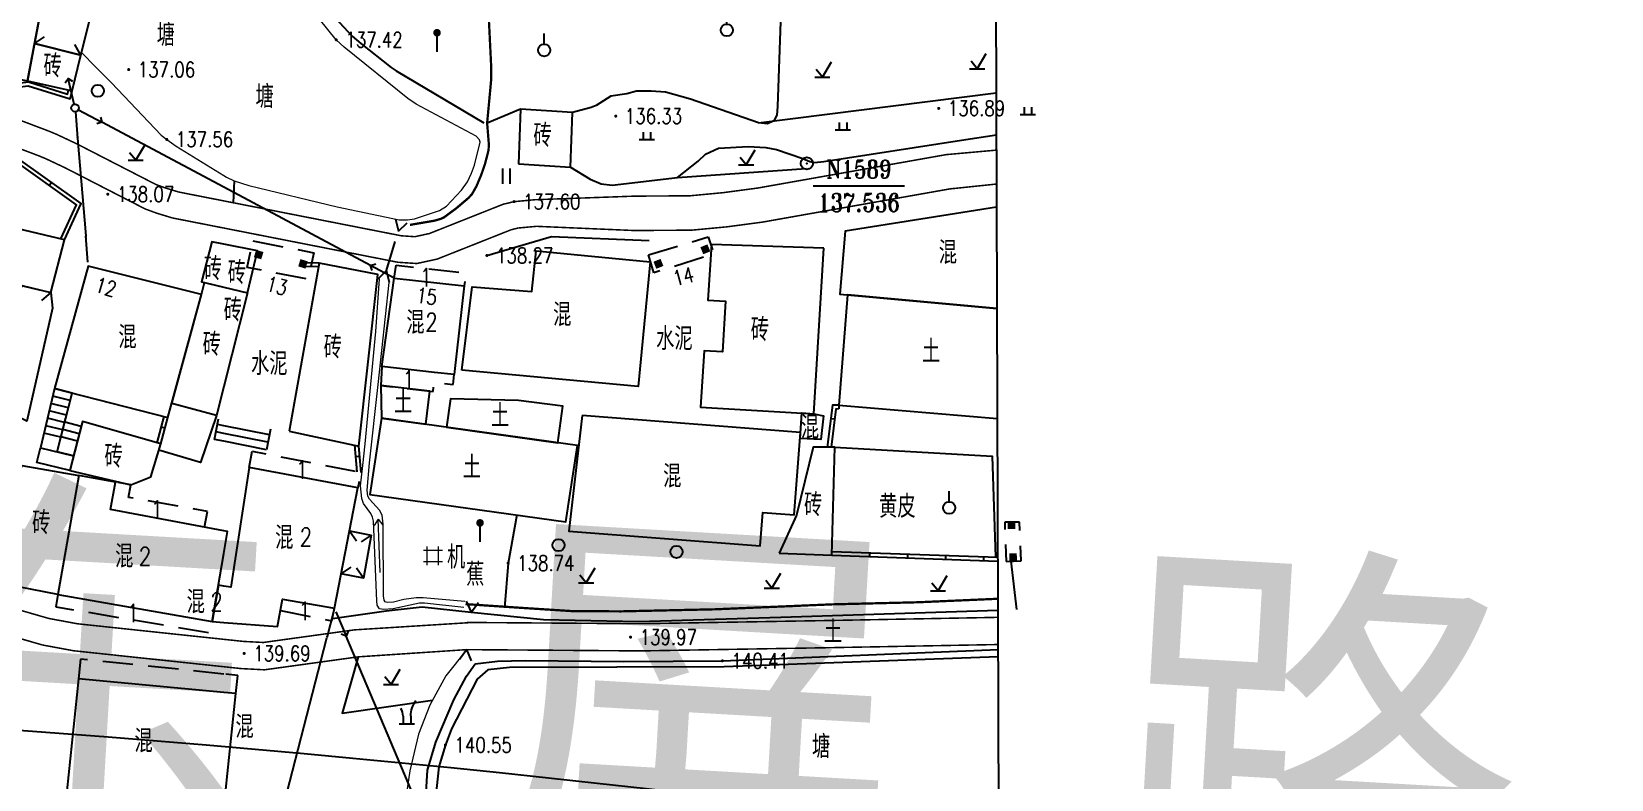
# Model space of a CAD drawing. Extents: x 529262 to 576451, y 2694391 to 2717535.
# Drawn here: x 567352.4 to 567456.3, y 2709420.7 to 2709469.9 of the extents above; entities that cross this region are included whole.
import ezdxf
from ezdxf.enums import TextEntityAlignment as Align
from ezdxf.xclip import XClip

# ---------------------------------------------------------------- set-up
doc = ezdxf.new("R2010")
doc.units = 0
doc.header["$XCLIPFRAME"] = 0
doc.linetypes.add('X2', pattern=[10, 8, -2])
doc.linetypes.add('X5', pattern=[3, 2, -1])
for name, color, linetype in [('DLSS', 4, 'Continuous'), ('DMTZ', 8, 'Continuous'), ('GCD', 8, 'Continuous'), ('GXYZ', 8, 'Continuous'), ('JMD', 8, 'Continuous'), ('KZD', 8, 'Continuous'), ('PP-COM', 7, 'Continuous'), ('RD-中线', 40, 'Continuous'), ('RD-红线', 7, 'Continuous'), ('ZBTZ', 8, 'Continuous'), ('ZJ', 7, 'Continuous'), ('路名', 7, 'Continuous')]:
    doc.layers.add(name, color=color, linetype=linetype)
doc.layers.add('SXSS', color=5, linetype='Continuous', lineweight=0)
doc.styles.add('HZ', font='rs.shx', dxfattribs={"width": 0.8, "bigfont": 'hztxt.shx'})
doc.styles.add('romant', font='romant.shx', dxfattribs={"width": 0.8})
doc.styles.add('宋体', font='', dxfattribs={"width": 0.75})
doc.styles.get('宋体').set_extended_font_data('SimSun')
doc.linetypes.add('10421', pattern='A,2,[150,AAA.SHX,S=0.5,R=0,X=0,Y=0.5],1e-11', length=2)
doc.linetypes.add('10422', pattern='A,0.75,[150,AAA.SHX,S=0.5,R=0,X=0,Y=0.5],1.5,[177,AAA.SHX,S=1,R=0,X=0,Y=0.4],0.75', length=3)
doc.linetypes.add('1161', pattern='A,0,[149,AAA.SHX,S=0.15,R=0,X=0,Y=0],-1.6', length=1.6)
doc.linetypes.add('445', pattern='A,8,-0.5,[147,AAA.SHX,S=1,R=0,X=0,Y=0],-1.5', length=10)

# ---------------------------------------------------------------- blocks, each defined once
blk = doc.blocks.new('A$C19FD0107')
at = {"layer": 'RD-中线', "color": 8, "linetype": 'Continuous', "flags": 128}
for points in [[(-4490.73, 14139.44, 0), (-4490.29, 14139.42)], [(-3818.25, 14086.17, 0), (-3817.74, 14086.17)]]:
    blk.add_lwpolyline(points, format="xyb", dxfattribs=at)
at = {"layer": 'RD-红线', "color": 8}
blk.add_lwpolyline([(-3506.43, 15013.22, 0.051126), (-3711.6, 15035.87)], format="xyb", dxfattribs=at)
blk = doc.blocks.new('gc123')
at = {"color": 8}
for p, q in [((-1, 0), (1, 0)), ((0, 0), (-0.8, 1)), ((0, 0), (1.2, 2))]:
    blk.add_line(p, q, dxfattribs=at)
blk = doc.blocks.new('gc013c')
at = {"linetype": 'Continuous'}
blk.add_line((0.5, 0), (4, 0), dxfattribs=at)
at = {"linetype": 'Continuous', "const_width": 0.15, "flags": 128}
blk.add_lwpolyline([(3.775, 0, 1), (3.925, 0, 1)], format="xyb", close=True, dxfattribs=at)
blk = doc.blocks.new('gc170')
at = {"color": 8, "linetype": 'Continuous'}
blk.add_circle((0, 0), 0.5, dxfattribs=at)
blk = doc.blocks.new('gc013b')
at = {"linetype": 'Continuous'}
blk.add_line((0.5, 0), (4, 0), dxfattribs=at)
at = {"linetype": 'Continuous', "flags": 128}
blk.add_lwpolyline([(3.5, 0.5), (4, 0), (3.5, -0.5)], dxfattribs=at)
blk = doc.blocks.new('GC200')
at = {"linetype": 'Continuous', "const_width": 0.2, "flags": 128}
blk.add_lwpolyline([(-0.1, 0, 1), (0.1, 0, 1)], format="xyb", close=True, dxfattribs=at)
blk = doc.blocks.new('gc122')
at = {"color": 8}
blk.add_circle((0, 0), 0.8, dxfattribs=at)
blk = doc.blocks.new('gc210')
at = {"color": 8}
for p, q in [((-1, 0), (1, 0)), ((-0.5, 1), (-0.5, 0)), ((0.5, 1), (0.5, 0))]:
    blk.add_line(p, q, dxfattribs=at)
for centre, radius, start, end in [((3.4, 1.11), 2.91, 139.3312, 182.0887), ((-2.94, 0.81), 2.45, 4.3743, 29.0242)]:
    blk.add_arc(centre, radius, start, end, dxfattribs=at)
blk = doc.blocks.new('gc037')
for p, q in [((0, 0), (-1.39, 0.8)), ((-1.39, -0.8), (0, 0))]:
    blk.add_line(p, q)
blk = doc.blocks.new('gc165')
at = {"color": 8}
blk.add_line((0, 0), (0, 2), dxfattribs=at)
at = {"color": 8, "const_width": 0.5}
blk.add_lwpolyline([(-0.25, 2.5, 1), (0.25, 2.5, 1)], format="xyb", close=True, dxfattribs=at)
blk = doc.blocks.new('gc086')
at = {"color": 8}
for p, q in [((0, 0), (7, 0)), ((7, 0), (6.18, 0.57)), ((7, 0), (6.18, -0.57))]:
    blk.add_line(p, q, dxfattribs=at)
blk = doc.blocks.new('gc121')
at = {"color": 8}
for p, q in [((-0.5, -1), (-0.5, 1)), ((0.5, -1), (0.5, 1))]:
    blk.add_line(p, q, dxfattribs=at)
blk = doc.blocks.new('gc125')
at = {"color": 8}
blk.add_line((0, 0.8), (0, 2.2), dxfattribs=at)
blk.add_circle((0, 0), 0.8, dxfattribs=at)
blk = doc.blocks.new('gc119')
at = {"color": 8}
for p, q in [((-1, 0), (1, 0)), ((-0.5, 1), (-0.5, 0)), ((0.5, 1), (0.5, 0))]:
    blk.add_line(p, q, dxfattribs=at)
blk = doc.blocks.new('gc002')
at = {"color": 8, "const_width": 1}
blk.add_lwpolyline([(-0.5, 0), (0.5, 0)], dxfattribs=at)
blk = doc.blocks.new('gc146')
for p, q in [((-1.25, 0.75), (1.25, 0.75)), ((-0.75, -1.25), (-0.75, 1.25)), ((0.75, -1.25), (0.75, 1.25)), ((-1.25, -0.75), (1.25, -0.75))]:
    blk.add_line(p, q)
blk = doc.blocks.new('gc117')
at = {"color": 8}
blk.add_circle((0, 0), 0.8, dxfattribs=at)
blk.add_point((0, 0), dxfattribs=at)

msp = doc.modelspace()

# ---------------------------------------------------------------- linework, layer by layer
at = {"color": 8, "linetype": 'Continuous', "flags": 128}
msp.add_lwpolyline([(567209.956, 2709328.306), (567242.359, 2709376.873), (567237.386, 2709487.838), (567226.241, 2709566.338), (567250.471, 2709637.466), (567310.691, 2709648.291), (567365.176, 2709659.753), (567568.23, 2709904.38), (567652.452, 2709866.094), (567570.025, 2709683.533), (567490.632, 2709613.794), (567456.674, 2709542.126), (567415.71, 2709492.593), (567416.103, 2709370.575), (567398.267, 2709255.857), (567341.513, 2709220.051), (567319.6, 2709121.447), (567354.869, 2709007.157), (567377.977, 2708907.793), (567342.698, 2708646.362), (567189.906, 2708654.057), (567219.676, 2708986.987), (567146.446, 2709250.882)], dxfattribs=at)
at = {"layer": 'DLSS', "linetype": 'X2', "const_width": 0.1, "flags": 128}
for points, elevation in [([(567364.998, 2709458.727), (567362.037, 2709459.309), (567361.16, 2709459.577), (567360.541, 2709459.803), (567355.337, 2709462.479), (567354.024, 2709463.098), (567353.487, 2709463.322), (567349.474, 2709464.84), (567348.826, 2709464.999), (567348.228, 2709465.074), (567347.711, 2709465.1), (567341.229, 2709464.998), (567340.128, 2709464.959), (567338.998, 2709464.871), (567331.389, 2709463.911), (567329.793, 2709463.799), (567328.496, 2709463.84), (567322.114, 2709464.43), (567321.328, 2709464.542), (567320.81, 2709464.646), (567316.268, 2709466.351), (567315.499, 2709466.644), (567314.798, 2709466.968), (567309.669, 2709469.589)], 137.664), ([(567412.515, 2709461.772), (567400.092, 2709459.568), (567397.839, 2709459.268), (567395.658, 2709459.062), (567391.991, 2709459.038)], 137.599), ([(567415.808, 2709462.067), (567412.515, 2709461.772)], 136.663), ([(567391.991, 2709459.038), (567385.461, 2709458.803), (567384.082, 2709458.676), (567383.365, 2709458.502), (567378.522, 2709456.578), (567377.566, 2709456.37), (567376.673, 2709456.43), (567364.998, 2709458.727)], 137.664), ([(567327.387, 2709440.855), (567327.636, 2709440.075), (567327.914, 2709439.401), (567328.18, 2709439.09), (567328.72, 2709438.718), (567329.932, 2709438.245), (567330.663, 2709437.883), (567343.825, 2709434.02), (567353.512, 2709431.241), (567355.383, 2709430.894), (567364.998, 2709429.871)], 139.066), ([(567364.998, 2709429.871), (567366.283, 2709429.734), (567367.601, 2709429.664), (567373.595, 2709430.494)], 139.066), ([(567380.996, 2709430.982), (567392.444, 2709430.897), (567405.29, 2709431.118), (567415.907, 2709431.318)], 139.711)]:
    msp.add_lwpolyline(points, dxfattribs=dict(at, elevation=elevation))
at = {"layer": 'DLSS', "linetype": 'Continuous', "const_width": 0.1, "flags": 128}
for points, elevation in [([(567364.998, 2709456.94), (567361.61, 2709457.606), (567360.603, 2709457.914), (567359.836, 2709458.194), (567354.562, 2709460.906), (567353.313, 2709461.495), (567352.839, 2709461.692), (567348.952, 2709463.163), (567348.507, 2709463.272), (567348.075, 2709463.326), (567347.681, 2709463.346), (567341.274, 2709463.245), (567340.227, 2709463.208), (567339.176, 2709463.127), (567331.561, 2709462.166), (567329.826, 2709462.044), (567328.388, 2709462.09), (567323.966, 2709462.425), (567323.393, 2709462.379)], 137.664), ([(567412.91, 2709459.544), (567400.439, 2709457.332), (567398.094, 2709457.019), (567395.772, 2709456.8), (567392.006, 2709456.775)], 137.599), ([(567415.815, 2709459.835), (567412.717, 2709459.51)], 136.663), ([(567392.006, 2709456.775), (567385.573, 2709457.052), (567384.37, 2709456.942), (567383.898, 2709456.827), (567379.035, 2709454.896), (567377.696, 2709454.604), (567376.444, 2709454.688), (567364.998, 2709456.94)], 137.664), ([(567325.854, 2709440.483), (567326.061, 2709439.47), (567326.49, 2709438.318), (567327.118, 2709437.722), (567329.11, 2709436.651), (567330.009, 2709436.207), (567343.326, 2709432.298), (567353.1, 2709429.494), (567355.125, 2709429.119), (567364.998, 2709428.068)], 139.066), ([(567380.983, 2709429.193), (567392.453, 2709429.109), (567405.322, 2709429.33), (567415.913, 2709429.529)], 139.711), ([(567364.998, 2709428.068), (567366.141, 2709427.946), (567367.677, 2709427.865), (567373.841, 2709428.718), (567380.983, 2709429.193)], 139.066)]:
    msp.add_lwpolyline(points, dxfattribs=dict(at, elevation=elevation))
at = {"layer": 'DLSS', "linetype": 'X5', "elevation": 137.927, "flags": 128}
msp.add_lwpolyline([(567375.712, 2709454.137), (567376.486, 2709456.74)], dxfattribs=at)
at = {"layer": 'DLSS', "linetype": 'X2', "const_width": 0.1, "flags": 128}
msp.add_lwpolyline([(567381.309, 2709430.979), (567373.595, 2709430.494)], dxfattribs=at)
at = {"layer": 'DMTZ', "linetype": '10421', "flags": 128}
msp.add_lwpolyline([(567368.002, 2709475.767), (567368.198, 2709475.702), (567368.502, 2709475.514), (567368.821, 2709475.296), (567369.17, 2709474.904), (567370.664, 2709472.595), (567373.452, 2709469.566), (567374.012, 2709469.077), (567375.998, 2709467.507), (567376.34, 2709467.28), (567382.108, 2709463.863)], dxfattribs=at)
for points, elevation in [([(567387.803, 2709460.946), (567389.097, 2709460.163), (567389.824, 2709459.838), (567390.551, 2709459.762), (567394.836, 2709460.261), (567396.2, 2709461.349), (567396.68, 2709461.792), (567397.529, 2709462.198), (567399.483, 2709462.309), (567400.645, 2709462.235), (567401.34, 2709462.118), (567403.075, 2709461.521), (567403.55, 2709461.312), (567403.841, 2709461.257), (567404.467, 2709461.312), (567413.524, 2709462.716), (567415.805, 2709463.083)], 137.24), ([(567381.528, 2709428.265), (567383.001, 2709428.434), (567384.842, 2709428.468), (567391.3, 2709428.407), (567397.79, 2709428.456), (567415.914, 2709429.196)], 140.606), ([(567398.318, 2709417.336), (567394.755, 2709416.835), (567389.965, 2709416.363), (567381.922, 2709416.167), (567379.001, 2709416.298), (567378.344, 2709416.963), (567378.216, 2709418.347), (567378.39, 2709421.267), (567378.938, 2709423.112), (567380.134, 2709425.887), (567380.963, 2709427.456), (567381.528, 2709428.265)], 140.354)]:
    msp.add_lwpolyline(points, dxfattribs=dict(at, elevation=elevation))
at = {"layer": 'DMTZ', "linetype": '10422', "flags": 128}
for points, elevation in [([(567382.303, 2709455.134), (567386.542, 2709456.392), (567392.978, 2709456.11)], 138.271), ([(567372.142, 2709431.249), (567375.674, 2709431.749), (567378.039, 2709432.01), (567381.266, 2709431.654), (567386.024, 2709431.184), (567392.279, 2709431.045), (567401.633, 2709431.333), (567415.906, 2709431.787)], 139.583), ([(567415.916, 2709428.717), (567397.915, 2709428.068), (567383.779, 2709428.009), (567382.364, 2709427.855), (567381.673, 2709427.241), (567379.978, 2709423.979), (567379.574, 2709422.92), (567379.132, 2709421.49), (567378.741, 2709417.809), (567378.875, 2709417.596), (567379.136, 2709417.44), (567379.64, 2709417.363), (567382.714, 2709417.229), (567384.634, 2709417.208), (567392.087, 2709417.544), (567394.272, 2709417.736), (567401.07, 2709418.516), (567402.307, 2709418.518), (567404.349, 2709418.276), (567408.201, 2709418.163), (567415.217, 2709419.184), (567415.946, 2709419.255)], 140.5)]:
    msp.add_lwpolyline(points, dxfattribs=dict(at, elevation=elevation))
at = {"layer": 'GXYZ', "linetype": 'Continuous'}
for p, q in [((567364.998, 2709459.63), (567356.986, 2709463.905)), ((567355.388, 2709462.853), (567355.923, 2709456.428)), ((567374.659, 2709454.474), (567364.998, 2709459.63)), ((567364.998, 2709403.582), (567371.775, 2709429.977)), ((567383.695, 2709404.931), (567373.052, 2709430.072))]:
    msp.add_line(p, q, dxfattribs=at)
at = {"layer": 'JMD', "linetype": 'Continuous'}
for p, q in [((567352.548, 2709469.083), (567353.222, 2709469.515)), ((567355.61, 2709468.322), (567355.197, 2709469.008)), ((567353.68, 2709459.937, 137.936), (567353.535, 2709459.734, 137.936)), ((567353.62, 2709452.707), (567353.024, 2709452.173)), ((567353.87, 2709446.371), (567352.945, 2709442.479)), ((567355.028, 2709446.076), (567353.87, 2709446.371)), ((567354.045, 2709442.218), (567355.028, 2709446.076)), ((567354.781, 2709445.107), (567353.637, 2709445.394)), ((567354.905, 2709445.591), (567353.754, 2709445.882)), ((567405.436, 2709445.28), (567405.441, 2709445.03)), ((567354.535, 2709444.138), (567353.405, 2709444.416)), ((567354.658, 2709444.622), (567353.521, 2709444.905)), ((567354.045, 2709442.218), (567354.621, 2709444.477)), ((567355.619, 2709443.881), (567354.539, 2709444.156)), ((567355.701, 2709444.202), (567355.126, 2709441.943)), ((567364.392, 2709443.032), (567364.662, 2709444.382)), ((567364.998, 2709443.931), (567364.588, 2709444.013)), ((567404.917, 2709444.415, 139.242), (567405.165, 2709444.385, 139.242)), ((567354.288, 2709443.169), (567353.173, 2709443.438)), ((567354.411, 2709443.653), (567353.289, 2709443.927)), ((567355.372, 2709442.912), (567354.292, 2709443.187)), ((567355.496, 2709443.396), (567354.416, 2709443.671)), ((567361.136, 2709443.779, 138.714), (567360.894, 2709443.843, 138.714)), ((567364.998, 2709442.911), (567364.392, 2709443.032)), ((567364.998, 2709443.421), (567364.49, 2709443.522)), ((567367.999, 2709443.334), (567364.998, 2709443.931)), ((567367.901, 2709442.843), (567364.998, 2709443.421)), ((567367.803, 2709442.353), (567364.998, 2709442.911)), ((567368.073, 2709443.703), (567367.803, 2709442.353)), ((567355.126, 2709441.943), (567354.045, 2709442.218)), ((567373.933, 2709441.897), (567373.684, 2709441.875)), ((567373.272, 2709437.013), (567373.718, 2709436.349)), ((567374.696, 2709436.734), (567374.035, 2709436.283)), ((567372.716, 2709434.175), (567373.38, 2709434.621)), ((567407.483, 2709435.321), (567407.492, 2709435.571)), ((567409.981, 2709435.232), (567409.99, 2709435.481)), ((567412.48, 2709435.142), (567412.489, 2709435.392)), ((567414.978, 2709435.053), (567414.987, 2709435.303)), ((567374.179, 2709433.888), (567373.728, 2709434.549))]:
    msp.add_line(p, q, dxfattribs=at)
at = {"layer": 'JMD', "linetype": 'Continuous', "flags": 128}
for points, elevation in [([(567357.265, 2709474.984), (567354.236, 2709477.314), (567353.535, 2709474.103), (567353.25, 2709472.797), (567352.548, 2709469.083), (567355.61, 2709468.322)], 138.229), ([(567355.023, 2709465.962), (567355.61, 2709468.322), (567352.548, 2709469.083), (567352.083, 2709466.618)], 138.388), ([(567361.32, 2709444.473), (567363.541, 2709452.571), (567356.09, 2709454.435), (567353.87, 2709446.371)], 140.201), ([(567376.205, 2709453.651), (567380.812, 2709453.134), (567380.156, 2709447.293), (567378.86, 2709447.438), (567378.86, 2709447.438), (567375.404, 2709447.826)], 138.003), ([(567353.746, 2709451.674), (567352.046, 2709444.224), (567350.271, 2709445.079), (567351.423, 2709451.902), (567351.716, 2709453.153), (567353.62, 2709452.707)], 138.063), ([(567375.327, 2709446.574), (567375.378, 2709444.431), (567378.296, 2709444.022), (567378.545, 2709446.213)], 139.359), ([(567403.8, 2709444.72), (567404.433, 2709444.589), (567404.254, 2709443.033), (567402.909, 2709443.079), (567403.009, 2709444.767)], 139.686), ([(567354.091, 2709432.814), (567349.797, 2709433.646), (567351.725, 2709441.307), (567355.463, 2709440.647)], 139.346), ([(567374.696, 2709436.734), (567374.179, 2709433.888), (567372.716, 2709434.175), (567373.272, 2709437.013)], 139.201)]:
    msp.add_lwpolyline(points, close=True, dxfattribs=dict(at, elevation=elevation))
for points in [[(567353.25, 2709472.797), (567345.078, 2709474.413), (567343.911, 2709468.234), (567352.083, 2709466.618)], [(567384.381, 2709461.161), (567387.803, 2709460.946), (567387.934, 2709464.554), (567384.512, 2709464.769)], [(567347.879, 2709454.052), (567353.62, 2709452.707), (567354.531, 2709456.174), (567348.79, 2709457.519)], [(567375.378, 2709444.431), (567374.606, 2709439.412), (567387.485, 2709437.608), (567388.257, 2709442.627)], [(567388.561, 2709444.596), (567387.702, 2709436.998), (567400.267, 2709436.029), (567400.438, 2709438.222), (567402.505, 2709438.063), (567402.923, 2709443.476)], [(567355.126, 2709441.943), (567354.883, 2709440.991), (567352.714, 2709441.506), (567352.945, 2709442.479)]]:
    msp.add_lwpolyline(points, close=True, dxfattribs=at)
for points, elevation in [([(567321.209, 2709465.298), (567329.381, 2709464.17), (567331.191, 2709465.034), (567343.216, 2709465.497), (567346.021, 2709465.544), (567352.147, 2709466.297), (567354.898, 2709465.432), (567355.023, 2709465.962)], 138.388), ([(567321.288, 2709465.54), (567329.341, 2709464.428), (567331.129, 2709465.282), (567343.209, 2709465.747), (567346.003, 2709465.794), (567352.17, 2709466.552), (567354.716, 2709465.751), (567354.78, 2709466.02)], 138.388), ([(567354.531, 2709456.174), (567355.622, 2709458.548), (567351.19, 2709461.719), (567346.254, 2709462.878), (567344.621, 2709462.548)], 137.936), ([(567354.282, 2709456.232), (567355.308, 2709458.465), (567351.084, 2709461.487), (567346.25, 2709462.622), (567344.67, 2709462.303)], 137.936), ([(567415.82, 2709458.316), (567405.872, 2709456.726), (567405.517, 2709452.589), (567415.842, 2709451.644)], 138.382), ([(567364.998, 2709455.873), (567364.208, 2709456.024), (567363.546, 2709453.391), (567364.998, 2709453.042)], 138.221), ([(567364.998, 2709453.042), (567366.562, 2709452.667), (567367.218, 2709455.448), (567364.998, 2709455.873)], 138.221), ([(567380.657, 2709447.579), (567381.331, 2709453.07), (567385.253, 2709452.754), (567385.55, 2709455.43), (567393.032, 2709454.713), (567392.258, 2709446.509), (567380.657, 2709447.579)], 137.888), ([(567404.467, 2709455.604), (567397.071, 2709455.856), (567396.823, 2709452.201), (567397.995, 2709452.132), (567397.798, 2709448.782), (567396.596, 2709448.853), (567396.346, 2709445.16), (567403.8, 2709444.72), (567404.467, 2709455.604)], 137.958), ([(567369.303, 2709443.573), (567373.872, 2709442.592), (567375.131, 2709453.885), (567371.267, 2709454.635), (567369.303, 2709443.573)], 138.525), ([(567371.222, 2709454.386), (567370.355, 2709454.408)], 137.936), ([(567371.267, 2709454.635), (567370.479, 2709454.655)], 137.936), ([(567364.998, 2709446.503), (567364.514, 2709444.595), (567361.574, 2709445.401), (567363.541, 2709452.571), (567363.727, 2709453.347), (567364.998, 2709453.042)], 138.221), ([(567364.998, 2709453.042), (567366.562, 2709452.667), (567364.998, 2709446.503)], 138.221), ([(567379.641, 2709443.834), (567386.969, 2709442.807), (567387.306, 2709445.208), (567384.384, 2709445.593), (567379.904, 2709445.706), (567379.641, 2709443.834)], 137.929), ([(567405.436, 2709445.28), (567405.02, 2709445.271), (567404.688, 2709442.512)], 139.242), ([(567405.441, 2709445.03), (567405.242, 2709445.026), (567404.94, 2709442.518)], 139.242), ([(567354.883, 2709440.991), (567358.882, 2709440.041), (567360.199, 2709440.556), (567360.86, 2709442.738), (567360.86, 2709442.738), (567355.701, 2709444.202), (567354.883, 2709440.991)], 138.999), ([(567360.619, 2709442.806), (567361.077, 2709444.535)], 138.714), ([(567360.86, 2709442.738), (567361.32, 2709444.473)], 138.714), ([(567401.532, 2709435.541), (567404.985, 2709435.41), (567405.183, 2709442.523), (567404.688, 2709442.512), (567403.769, 2709442.515), (567402.657, 2709438.04), (567401.532, 2709435.541)], 138.901), ([(567372.273, 2709431.914), (567373.826, 2709439.839), (567366.675, 2709441.174), (567365.455, 2709433.3), (567364.998, 2709433.371)], 139.022), ([(567364.998, 2709437.022), (567357.547, 2709438.418), (567357.887, 2709440.222), (567355.463, 2709440.647), (567354.091, 2709432.814), (567354.091, 2709432.814)], 139.346), ([(567364.998, 2709435.527), (567365.242, 2709436.976), (567364.998, 2709437.022)], 139.346), ([(567404.992, 2709435.66), (567415.895, 2709435.271)], 139.922), ([(567354.091, 2709432.814), (567364.242, 2709431.036), (567364.998, 2709435.527)], 139.346), ([(567404.985, 2709435.41), (567415.895, 2709435.021)], 139.922), ([(567364.998, 2709433.371), (567364.644, 2709433.426), (567364.242, 2709431.036), (567364.998, 2709430.979)], 139.022), ([(567364.998, 2709430.979), (567368.538, 2709430.71), (567368.861, 2709432.509), (567372.273, 2709431.914)], 139.022), ([(567364.998, 2709426.376), (567355.439, 2709427.278), (567354.673, 2709419.905), (567364.998, 2709418.931)], 139.709), ([(567364.998, 2709418.931), (567365.031, 2709418.928), (567365.797, 2709426.301), (567364.998, 2709426.376)], 139.709)]:
    msp.add_lwpolyline(points, dxfattribs=dict(at, elevation=elevation))
at = {"layer": 'JMD', "linetype": '445', "flags": 128}
msp.add_lwpolyline([(567394.836, 2709460.261), (567403.297, 2709460.862)], dxfattribs=at)
at = {"layer": 'JMD', "linetype": 'X5', "flags": 128}
for points in [[(567366.917, 2709456.099), (567370.926, 2709455.31), (567370.54, 2709453.564), (567366.531, 2709454.353)], [(567416.441, 2709435.001), (567417.446, 2709435.036), (567417.326, 2709437.572), (567416.358, 2709437.589)]]:
    msp.add_lwpolyline(points, close=True, dxfattribs=at)
at = {"layer": 'JMD', "linetype": 'X5', "elevation": 139.961, "flags": 128}
msp.add_lwpolyline([(567392.929, 2709455.18), (567396.857, 2709456.352), (567397.23, 2709455.227), (567393.29, 2709453.992)], close=True, dxfattribs=at)
at = {"layer": 'JMD', "linetype": 'X5', "flags": 128}
for points, elevation in [([(567376.205, 2709453.651), (567376.336, 2709454.488), (567380.906, 2709453.975), (567380.812, 2709453.134)], 138.003), ([(567375.404, 2709447.826), (567375.327, 2709446.574), (567378.765, 2709446.188), (567378.833, 2709446.794), (567380.085, 2709446.653), (567380.156, 2709447.293)], 138.095), ([(567366.675, 2709441.174), (567366.877, 2709442.255), (567374.025, 2709440.855), (567373.826, 2709439.839)], 139.04), ([(567354.091, 2709432.814), (567353.946, 2709432.012), (567364.118, 2709430.3), (567364.242, 2709431.036)], 139.346), ([(567368.726, 2709431.761), (567372.113, 2709431.098), (567372.273, 2709431.914)], 140.843), ([(567364.998, 2709427.587), (567355.572, 2709428.566), (567355.439, 2709427.278)], 139.709), ([(567365.797, 2709426.301), (567365.933, 2709427.49), (567364.998, 2709427.587)], 139.709)]:
    msp.add_lwpolyline(points, dxfattribs=dict(at, elevation=elevation))
at = {"layer": 'JMD', "linetype": 'Continuous', "flags": 128}
for points in [[(567415.842, 2709451.644), (567406.026, 2709452.542), (567405.436, 2709445.28), (567415.865, 2709444.403)], [(567373.769, 2709440.905), (567373.616, 2709442.647)], [(567374.025, 2709440.855), (567373.872, 2709442.592)]]:
    msp.add_lwpolyline(points, dxfattribs=at)
at = {"layer": 'JMD', "linetype": '445', "elevation": 138.32, "flags": 128}
msp.add_lwpolyline([(567364.514, 2709444.595), (567363.47, 2709441.499), (567360.735, 2709442.327)], dxfattribs=at)
at = {"layer": 'JMD', "linetype": 'X5', "flags": 128}
msp.add_lwpolyline([(567363.734, 2709437.259), (567363.926, 2709438.284), (567358.737, 2709439.212), (567358.883, 2709440.048), (567357.887, 2709440.222)], dxfattribs=at)
at = {"layer": 'KZD', "linetype": 'Continuous'}
msp.add_line((567403.768, 2709459.716), (567409.768, 2709459.716), dxfattribs=at)
at = {"layer": 'SXSS', "color": 8, "linetype": 'Continuous', "const_width": 0.15, "elevation": 136.455, "flags": 128}
msp.add_lwpolyline([(567375.944, 2709497.09), (567373.716, 2709495.77), (567373.338, 2709495.161), (567373.863, 2709493.551), (567376.092, 2709488.662), (567377.529, 2709485.662), (567379.155, 2709483.1), (567380.217, 2709481.412), (567381.463, 2709479.167), (567381.968, 2709478.037), (567382.122, 2709477.001), (567382.593, 2709467.413), (567382.592, 2709466.782), (567382.319, 2709463.849)], dxfattribs=at)
at = {"layer": 'SXSS', "color": 8, "linetype": '10421', "elevation": 137.599, "flags": 128}
for points in [[(567364.998, 2709460.393), (567365.179, 2709460.281), (567365.677, 2709460.041), (567366.659, 2709459.737), (567372.454, 2709458.333), (567376.542, 2709457.473), (567377.085, 2709457.477), (567377.54, 2709457.541), (567379.189, 2709458.104), (567379.645, 2709458.368), (567380.64, 2709459.432), (567381.027, 2709459.985), (567381.289, 2709460.54), (567381.48, 2709461.073), (567381.85, 2709462.592), (567381.81, 2709462.751), (567381.605, 2709462.99), (567377.648, 2709465.089), (567377.106, 2709465.457), (567372.916, 2709468.838), (567372.397, 2709469.331), (567368.37, 2709474.332), (567368.114, 2709474.512), (567367.737, 2709474.65), (567367.099, 2709474.706), (567364.998, 2709474.302)], [(567355.654, 2709468.5), (567356.577, 2709467.527), (567357.608, 2709466.5), (567360.885, 2709463.05), (567361.248, 2709462.773), (567361.862, 2709462.333), (567364.998, 2709460.393)]]:
    msp.add_lwpolyline(points, dxfattribs=at)
at = {"layer": 'SXSS', "color": 8, "linetype": 'Continuous', "const_width": 0.15, "flags": 128}
for points in [[(567382.319, 2709463.849), (567382.431, 2709462.459), (567382.414, 2709462.066), (567382.179, 2709461.157), (567381.928, 2709460.431), (567381.617, 2709459.692), (567381.32, 2709459.164), (567381.08, 2709458.908), (567380.295, 2709458.243), (567379.486, 2709457.644), (567379.272, 2709457.542), (567378.839, 2709457.42), (567377.244, 2709457.147)], [(567380.897, 2709432.189), (567384.603, 2709431.94), (567387.909, 2709431.728), (567391.109, 2709431.711), (567397.308, 2709431.847), (567404.994, 2709432.172), (567410.686, 2709432.311), (567415.903, 2709432.54)]]:
    msp.add_lwpolyline(points, dxfattribs=at)
at = {"layer": 'SXSS', "color": 8, "linetype": 'Continuous', "flags": 128}
for points in [[(567380.776, 2709431.966), (567378.196, 2709432.26), (567377.872, 2709432.25), (567376.129, 2709431.883), (567375.5, 2709431.824), (567375.234, 2709431.886), (567375.094, 2709432.109), (567375.058, 2709432.409), (567374.847, 2709437.643), (567374.789, 2709437.911), (567374.675, 2709438.156), (567374.187, 2709438.821), (567374.08, 2709439.141), (567374, 2709439.965), (567374.146, 2709441.319), (567374.304, 2709442.742), (567374.996, 2709450.131), (567375.249, 2709453.592)], [(567380.854, 2709432.363), (567378.104, 2709432.597), (567377.659, 2709432.597), (567376.833, 2709432.485), (567376.169, 2709432.325), (567375.791, 2709432.291), (567375.68, 2709432.308), (567375.613, 2709432.34), (567375.552, 2709432.448), (567375.497, 2709432.73), (567375.476, 2709437.446), (567375.409, 2709438.033), (567375.246, 2709438.362), (567374.58, 2709439.097), (567374.465, 2709439.29), (567374.425, 2709439.683), (567374.584, 2709441.477), (567375.143, 2709446.65), (567375.872, 2709453.35)]]:
    msp.add_lwpolyline(points, dxfattribs=at)
at = {"layer": 'SXSS', "color": 8, "linetype": 'Continuous', "elevation": 139.711, "flags": 128}
msp.add_lwpolyline([(567380.983, 2709429.193), (567379.596, 2709427.476), (567378.555, 2709425.533), (567377.81, 2709423.639), (567377.243, 2709421.206), (567376.801, 2709418.262), (567376.813, 2709417.329)], dxfattribs=at)
at = {"layer": 'ZBTZ', "linetype": '1161', "flags": 128}
for points, elevation in [([(567393.193, 2709479.312), (567401.492, 2709475.872), (567401.666, 2709475.695), (567401.785, 2709475.361), (567401.755, 2709474.905), (567401.412, 2709464.937), (567401.37, 2709464.366), (567401.174, 2709463.995), (567400.765, 2709463.801), (567400.16, 2709463.868), (567395.686, 2709465.42), (567394.048, 2709465.875), (567393.095, 2709465.952), (567392.136, 2709465.952), (567391.497, 2709465.775), (567390.462, 2709465.61), (567389.482, 2709464.994), (567389.165, 2709464.872), (567387.934, 2709464.554)], 136.978), ([(567400.16, 2709463.868), (567415.796, 2709465.836)], 136.978), ([(567365.677, 2709460.041), (567365.627, 2709458.603)], 137.883), ([(567405.183, 2709442.523), (567415.525, 2709441.928), (567415.751, 2709435.276)], 138.901), ([(567416.757, 2709435.022), (567417.121, 2709431.825)], 138.604), ([(567373.841, 2709428.718), (567372.781, 2709425.001), (567378.728, 2709425.856)], 139.713)]:
    msp.add_lwpolyline(points, dxfattribs=dict(at, elevation=elevation))
for points in [[(567384.512, 2709464.769), (567382.319, 2709463.849)], [(567384.261, 2709438.06), (567383.693, 2709434.882), (567383.464, 2709431.945)]]:
    msp.add_lwpolyline(points, dxfattribs=at)

# ---------------------------------------------------------------- block references
at = {"layer": 'DLSS', "linetype": 'Continuous'}
for p, xscale, yscale, zscale, rotation in [((567376.486, 2709456.74, 137.911), 0.4999999998440097, 0.4999999998440097, 0.4999999998440097, 253.4401956888879), ((567375.712, 2709454.137, 137.927), 0.4999999998440097, 0.4999999998440097, 0.4999999998440097, 73.44019568888793), ((567381.266, 2709431.654, 139.653), 0.4999999999385993, 0.4999999999385993, 0.4999999999385993, 263.4401482595708), ((567380.983, 2709429.193, 139.711), 0.4999999999385993, 0.4999999999385993, 0.4999999999385993, 83.44014825957086)]:
    msp.add_blockref('gc037', p, dxfattribs=dict(at, xscale=xscale, yscale=yscale, zscale=zscale, rotation=rotation))
at = {"layer": 'GCD', "linetype": 'Continuous'}
ref = msp.add_blockref('GC200', (567372.397, 2709469.331, 137.415), dxfattribs=dict(at, xscale=0.5, yscale=0.5, zscale=0.5))
ref.add_attrib('height', '137.42', dxfattribs={"linetype": 'Continuous', "height": 1, "style": 'HZ', "width": 0.8}).set_placement((567372.997, 2709469.331, 137.415), align=Align.MIDDLE_LEFT)
ref = msp.add_blockref('GC200', (567358.747, 2709467.368, 137.06), dxfattribs=dict(at, xscale=0.5, yscale=0.5, zscale=0.5))
ref.add_attrib('height', '137.06', dxfattribs={"linetype": 'Continuous', "height": 1, "style": 'HZ', "width": 0.8}).set_placement((567359.347, 2709467.368, 137.06), align=Align.MIDDLE_LEFT)
ref = msp.add_blockref('GC200', (567390.776, 2709464.305, 136.33), dxfattribs=dict(at, xscale=0.5, yscale=0.5, zscale=0.5))
ref.add_attrib('height', '136.33', dxfattribs={"linetype": 'Continuous', "height": 1, "style": 'HZ', "width": 0.8}).set_placement((567391.376, 2709464.305, 136.33), align=Align.MIDDLE_LEFT)
ref = msp.add_blockref('GC200', (567412.015, 2709464.815, 136.89), dxfattribs=dict(at, xscale=0.5, yscale=0.5, zscale=0.5))
ref.add_attrib('height', '136.89', dxfattribs={"linetype": 'Continuous', "height": 1, "style": 'HZ', "width": 0.8}).set_placement((567412.615, 2709464.815, 136.89), align=Align.MIDDLE_LEFT)
ref = msp.add_blockref('GC200', (567361.248, 2709462.773, 137.559), dxfattribs=dict(at, xscale=0.5, yscale=0.5, zscale=0.5))
ref.add_attrib('height', '137.56', dxfattribs={"linetype": 'Continuous', "height": 1, "style": 'HZ', "width": 0.8}).set_placement((567361.848, 2709462.773, 137.559), align=Align.MIDDLE_LEFT)
ref = msp.add_blockref('GC200', (567357.371, 2709459.164, 138.068), dxfattribs=dict(at, xscale=0.5, yscale=0.5, zscale=0.5))
ref.add_attrib('height', '138.07', dxfattribs={"linetype": 'Continuous', "height": 1, "style": 'HZ', "width": 0.8}).set_placement((567357.971, 2709459.164, 138.068), align=Align.MIDDLE_LEFT)
ref = msp.add_blockref('GC200', (567384.082, 2709458.676, 137.595), dxfattribs=dict(at, xscale=0.5, yscale=0.5, zscale=0.5))
ref.add_attrib('height', '137.60', dxfattribs={"linetype": 'Continuous', "height": 1, "style": 'HZ', "width": 0.8}).set_placement((567384.682, 2709458.676, 137.595), align=Align.MIDDLE_LEFT)
ref = msp.add_blockref('GC200', (567382.303, 2709455.134, 138.271), dxfattribs=dict(at, xscale=0.5, yscale=0.5, zscale=0.5))
ref.add_attrib('height', '138.27', dxfattribs={"linetype": 'Continuous', "height": 1, "style": 'HZ', "width": 0.8}).set_placement((567382.903, 2709455.134, 138.271), align=Align.MIDDLE_LEFT)
ref = msp.add_blockref('GC200', (567383.693, 2709434.882, 138.742), dxfattribs=dict(at, xscale=0.5, yscale=0.5, zscale=0.5))
ref.add_attrib('height', '138.74', dxfattribs={"linetype": 'Continuous', "height": 1, "style": 'HZ', "width": 0.8}).set_placement((567384.293, 2709434.882, 138.742), align=Align.MIDDLE_LEFT)
ref = msp.add_blockref('GC200', (567391.748, 2709430.015, 139.965), dxfattribs=dict(at, xscale=0.5, yscale=0.5, zscale=0.5))
ref.add_attrib('height', '139.97', dxfattribs={"linetype": 'Continuous', "height": 1, "style": 'HZ', "width": 0.8}).set_placement((567392.348, 2709430.015, 139.965), align=Align.MIDDLE_LEFT)
ref = msp.add_blockref('GC200', (567366.34, 2709428.943, 139.685), dxfattribs=dict(at, xscale=0.5, yscale=0.5, zscale=0.5))
ref.add_attrib('height', '139.69', dxfattribs={"linetype": 'Continuous', "height": 1, "style": 'HZ', "width": 0.8}).set_placement((567366.94, 2709428.943, 139.685), align=Align.MIDDLE_LEFT)
ref = msp.add_blockref('GC200', (567397.79, 2709428.456, 140.413), dxfattribs=dict(at, xscale=0.5, yscale=0.5, zscale=0.5))
ref.add_attrib('height', '140.41', dxfattribs={"linetype": 'Continuous', "height": 1, "style": 'HZ', "width": 0.8}).set_placement((567398.39, 2709428.456, 140.413), align=Align.MIDDLE_LEFT)
ref = msp.add_blockref('GC200', (567379.574, 2709422.92, 140.549), dxfattribs=dict(at, xscale=0.5, yscale=0.5, zscale=0.5))
ref.add_attrib('height', '140.55', dxfattribs={"linetype": 'Continuous', "height": 1, "style": 'HZ', "width": 0.8}).set_placement((567380.174, 2709422.92, 140.549), align=Align.MIDDLE_LEFT)
at = {"layer": 'GXYZ', "linetype": 'Continuous'}
for name, p, xscale, yscale, zscale, rotation in [('gc013b', (567355.222, 2709464.846, 137.189), 0.4999999999062896, 0.4999999999062896, 0.4999999999062896, 103.3699509395255), ('gc013b', (567355.222, 2709464.846, 137.189), 0.4999999999522897, 0.4999999999522897, 0.4999999999522897, 331.9188685149178), ('gc013c', (567355.222, 2709464.846, 137.189), 0.4999999998960342, 0.4999999998960342, 0.4999999998960342, 274.7659189446736), ('gc013c', (567356.09, 2709454.435, 137.965), 0.4999999998960342, 0.4999999998960342, 0.4999999998960342, 94.76591894467357), ('gc013b', (567376.423, 2709453.533), 0.4999999999522897, 0.4999999999522897, 0.4999999999522897, 151.9188685149178), ('gc013c', (567372.273, 2709431.914), 0.5000000000342258, 0.5000000000342258, 0.5000000000342258, 255.5988655812504), ('gc013b', (567372.273, 2709431.914), 0.5000000000544907, 0.5000000000544907, 0.5000000000544907, 292.943576811687)]:
    msp.add_blockref(name, p, dxfattribs=dict(at, xscale=xscale, yscale=yscale, zscale=zscale, rotation=rotation))
at = {"layer": 'GXYZ', "linetype": 'Continuous', "xscale": 0.5, "yscale": 0.5, "zscale": 0.5}
msp.add_blockref('gc170', (567355.222, 2709464.846, 137.189), dxfattribs=at)
msp.add_blockref('gc170', (567355.222, 2709464.846, 137.189), dxfattribs=at)
at = {"layer": 'JMD', "linetype": 'Continuous'}
for p, xscale, yscale, zscale, rotation in [((567367.297, 2709455.191, 138.116), 0.4999999999954304, 0.4999999999954304, 0.4999999999954304, 253.0759649308153), ((567396.668, 2709455.539), 0.5000000000536272, 0.5000000000536272, 0.5000000000536272, 292.0730904585425), ((567370.209, 2709454.582, -0.105), 0.4999999999954304, 0.4999999999954304, 0.4999999999954304, 253.0759649308153), ((567393.584, 2709454.583), 0.5000000000536272, 0.5000000000536272, 0.5000000000536272, 292.0730904585425), ((567416.794, 2709437.387), 0.4999999999002129, 0.4999999999002129, 0.4999999999002129, 270.5903415740564), ((567416.903, 2709435.272), 0.4999999999002129, 0.4999999999002129, 0.4999999999002129, 270.5903415740564)]:
    msp.add_blockref('gc002', p, dxfattribs=dict(at, xscale=xscale, yscale=yscale, zscale=zscale, rotation=rotation))
at = {"layer": 'KZD', "linetype": 'Continuous', "xscale": 0.5, "yscale": 0.5, "zscale": 0.5}
msp.add_blockref('gc117', (567403.342, 2709461.197, 137.536), dxfattribs=at)
at = {"layer": 'PP-COM'}
ref = msp.add_blockref('A$C19FD0107', (570997.993, 2694390.603), dxfattribs=at)
XClip(ref).set_block_clipping_path([(-9366.4383134884, 14428.6043910822), (-3328.4480743363, 17452.7484863754)])
at = {"layer": 'SXSS', "color": 8, "linetype": 'Continuous', "xscale": 0.4999999997994199, "yscale": 0.4999999997994199, "zscale": 0.4999999997994199, "rotation": 92.18918121563017}
msp.add_blockref('gc086', (567375.287, 2709434.276), dxfattribs=at)
at = {"layer": 'SXSS', "color": 8, "linetype": 'Continuous', "xscale": 0.5, "yscale": 0.5, "zscale": 0.5}
msp.add_blockref('gc146', (567378.751, 2709435.366, 139.207), dxfattribs=at)
at = {"layer": 'ZBTZ', "linetype": 'Continuous', "xscale": 0.5, "yscale": 0.5}
for name, p in [('gc125', (567398.08, 2709469.959)), ('gc165', (567379.024, 2709468.544)), ('gc125', (567386.07, 2709468.64)), ('gc123', (567404.364, 2709466.879)), ('gc123', (567414.539, 2709467.417)), ('gc119', (567417.877, 2709464.401)), ('gc119', (567405.715, 2709463.396)), ('gc119', (567392.822, 2709462.756)), ('gc123', (567359.21, 2709461.397)), ('gc123', (567399.35, 2709461.091)), ('gc121', (567383.592, 2709460.351)), ('gc125', (567412.701, 2709438.521)), ('gc165', (567381.852, 2709436.282)), ('gc122', (567387.011, 2709436.065)), ('gc122', (567394.771, 2709435.623)), ('gc123', (567388.825, 2709433.584)), ('gc123', (567401.036, 2709433.236)), ('gc123', (567411.97, 2709433.062))]:
    msp.add_blockref(name, p, dxfattribs=at)
at = {"layer": 'ZBTZ', "linetype": 'Continuous', "xscale": 0.5, "yscale": 0.5, "zscale": 0.5}
for name, p in [('gc122', (567356.721, 2709465.968)), ('gc123', (567376, 2709426.901)), ('gc210', (567377.041, 2709424.318))]:
    msp.add_blockref(name, p, dxfattribs=at)

# ---------------------------------------------------------------- texts
at = {"layer": 'JMD', "linetype": 'Continuous', "style": 'HZ', "width": 0.8}
for s, height, p in [('砖', 1.5, (567354.349, 2709467.602)), ('砖', 1.5, (567386.561, 2709463.032)), ('混', 1.5, (567413.216, 2709455.331)), ('砖', 1.5, (567364.879, 2709454.259)), ('砖', 1.5, (567366.464, 2709454.002)), ('1', 1.2, (567378.704, 2709453.695)), ('砖', 1.5, (567366.193, 2709451.546)), ('混', 1.5, (567378.203, 2709450.723)), ('2', 1.2, (567379.074, 2709450.743)), ('混', 1.5, (567387.856, 2709451.233)), ('混', 1.5, (567359.268, 2709449.759)), ('砖', 1.5, (567364.81, 2709449.284)), ('砖', 1.5, (567400.857, 2709450.249)), ('砖', 1.5, (567372.767, 2709449.099)), ('土', 1.5, (567412.11, 2709448.819)), ('1', 1.2, (567377.566, 2709446.968)), ('土', 1.5, (567377.397, 2709445.474)), ('土', 1.5, (567383.772, 2709444.59)), ('混', 1.5, (567404.146, 2709443.822)), ('砖', 1.5, (567358.355, 2709441.922)), ('土', 1.5, (567381.916, 2709441.199)), ('1', 1.2, (567370.558, 2709441.031)), ('混', 1.5, (567395.091, 2709440.608)), ('1', 1.2, (567361.023, 2709438.404)), ('砖', 1.5, (567404.355, 2709438.723)), ('砖', 1.5, (567353.592, 2709437.539)), ('混', 1.5, (567369.576, 2709436.558)), ('2', 1.2, (567370.811, 2709436.606)), ('混', 1.5, (567359.051, 2709435.337)), ('2', 1.2, (567360.23, 2709435.335)), ('混', 1.5, (567363.758, 2709432.332)), ('2', 1.2, (567364.937, 2709432.33)), ('1', 1.2, (567359.442, 2709431.595)), ('1', 1.2, (567370.723, 2709431.732)), ('混', 1.5, (567366.966, 2709424.111)), ('混', 1.5, (567360.324, 2709423.178, -139.682))]:
    msp.add_text(s, height=height, dxfattribs=at).set_placement(p, align=Align.MIDDLE_RIGHT)
for s, rotation, p in [('14', 14.08897, (567395.89, 2709453.918)), ('12', 343.3032, (567357.899, 2709452.859)), ('13', 345.17416, (567369.157, 2709452.959)), ('15', 352.51091, (567379.025, 2709452.364))]:
    msp.add_text(s, height=1, rotation=rotation, dxfattribs=at).set_placement(p, align=Align.MIDDLE_RIGHT)
at = {"layer": 'KZD', "linetype": 'Continuous', "style": 'romant', "width": 0.8}
for s, p in [('N1589', (567406.768, 2709460.816)), ('137.536', (567406.768, 2709458.616))]:
    msp.add_text(s, height=1.2, dxfattribs=at).set_placement(p, align=Align.MIDDLE)
at = {"layer": 'SXSS', "color": 8, "linetype": '10421', "style": 'HZ', "width": 0.8}
for p in [(567361.193, 2709469.756), (567367.689, 2709465.673), (567404.283, 2709422.891)]:
    msp.add_text('塘', height=1.5, dxfattribs=at).set_placement(p, align=Align.MIDDLE)
at = {"layer": 'SXSS', "color": 8, "linetype": 'Continuous', "style": 'HZ', "width": 0.8}
msp.add_text('机', height=1.5, dxfattribs=at).set_placement((567380.279, 2709435.352), align=Align.MIDDLE)
at = {"layer": 'ZBTZ', "linetype": 'Continuous', "style": 'HZ', "width": 0.8}
for s, p in [('水泥', (567394.633, 2709449.733)), ('水泥', (567367.992, 2709448.086)), ('黄皮', (567409.293, 2709438.698)), ('蕉', (567381.531, 2709434.226))]:
    msp.add_text(s, height=1.5, dxfattribs=at).set_placement(p, align=Align.MIDDLE)
at = {"layer": 'ZJ', "color": 8, "linetype": 'Continuous', "style": 'HZ', "width": 0.8}
msp.add_text('土', height=1.5, dxfattribs=at).set_placement((567405.062, 2709430.435), align=Align.MIDDLE)
at = {"layer": '路名', "color": 7, "linetype": 'Continuous', "style": '宋体'}
msp.add_text('东 屏 路', height=20, rotation=356.70612, dxfattribs=at).set_placement((567396.119, 2709425.722, 152.45), align=Align.MIDDLE)

doc.saveas('drawing.dxf')
